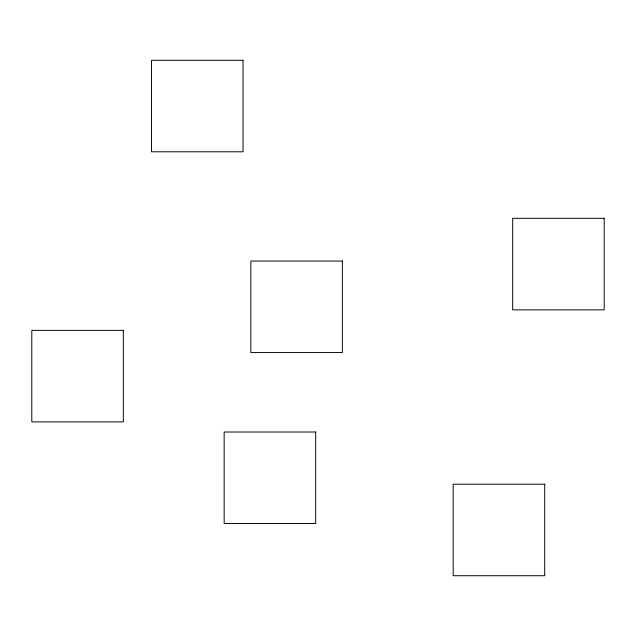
<?xml version="1.0" encoding="UTF-8"?>
<svg xmlns="http://www.w3.org/2000/svg" width="636" height="636" viewBox="0 0 636 636"><rect width="100%" height="100%" fill="white"/><g stroke="black" fill="none" stroke-linecap="round" stroke-linejoin="round"><path stroke-width="0.95" d="M243.024 60.277L151.503 60.277L151.503 151.797L243.024 151.797L243.024 60.277M604.2 218.331L512.68 218.331L512.68 309.859L604.2 309.859L604.2 218.331M342.367 261.046L250.838 261.046L250.838 352.567L342.367 352.567L342.367 261.046M123.32 330.362L31.8 330.362L31.8 421.883L123.32 421.883L123.32 330.362M315.679 432.011L224.158 432.011L224.158 523.539L315.679 523.539L315.679 432.011M544.718 484.203L453.19 484.203L453.19 575.723L544.718 575.723L544.718 484.203"/></g></svg>
